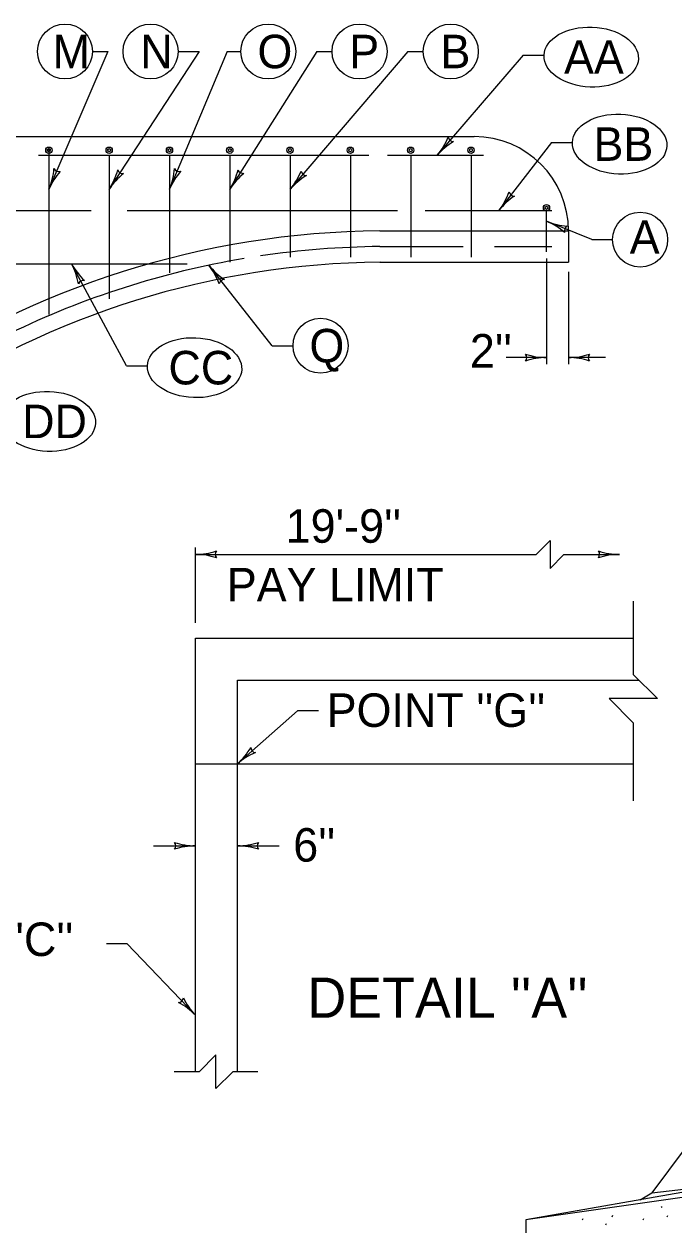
# Model space of a CAD drawing. Extents: x 999.2 to 1036.7, y 999.6 to 1022.6.
# Drawn here: x 1018.38 to 1022.25, y 1003.7 to 1010.86 of the extents above; entities that cross this region are included whole.
import ezdxf

# ---------------------------------------------------------------- set-up
doc = ezdxf.new("R2010")
doc.units = 0
doc.layers.add('Level 1', color=7, linetype='Continuous')

msp = doc.modelspace()

# ---------------------------------------------------------------- linework, layer by layer
at = {"layer": 'Level 1'}
for p, q in [((1018.8761, 1010.6993), (1018.525, 1009.8773)), ((1018.7849, 1010.6993), (1018.8761, 1010.6993)), ((1019.4203, 1010.6993), (1018.8847, 1009.8773)), ((1019.5884, 1010.6993), (1019.2443, 1009.8773)), ((1019.2953, 1010.6993), (1019.4203, 1010.6993)), ((1019.5884, 1010.6993), (1019.6694, 1010.6993)), ((1020.1224, 1010.6993), (1019.604, 1009.8773)), ((1020.6666, 1010.6993), (1019.9637, 1009.8773)), ((1020.1224, 1010.6993), (1020.2136, 1010.6993)), ((1020.6666, 1010.6993), (1020.7577, 1010.6993)), ((1021.3531, 1010.6766), (1020.8412, 1010.0801)), ((1021.3531, 1010.6766), (1021.4781, 1010.6766)), ((1013.7432, 1010.1916), (1021.0617, 1010.1917)), ((1018.525, 1010.129), (1018.525, 1009.129)), ((1021.5226, 1010.1572), (1021.2092, 1009.7505)), ((1021.5226, 1010.1572), (1021.6476, 1010.1572)), ((1018.4628, 1010.0801), (1020.4334, 1010.0801)), ((1018.8847, 1010.0801), (1018.8847, 1009.2228)), ((1019.2443, 1010.0801), (1019.2443, 1009.379)), ((1019.604, 1010.0801), (1019.604, 1009.4415)), ((1019.9637, 1010.0801), (1019.9637, 1009.4728)), ((1020.3233, 1010.0801), (1020.3233, 1009.4728)), ((1020.5435, 1010.0801), (1021.1179, 1010.0801)), ((1020.683, 1010.0801), (1020.683, 1009.4728)), ((1021.0427, 1010.0801), (1021.0427, 1009.4728)), ((1017.5904, 1009.7505), (1018.7765, 1009.7505)), ((1018.9912, 1009.7505), (1020.604, 1009.7505)), ((1020.7692, 1009.7505), (1021.5238, 1009.7505)), ((1021.4928, 1009.5042), (1021.4928, 1009.7479)), ((1021.7622, 1009.5766), (1021.4928, 1009.6859)), ((1020.4992, 1009.6291), (1021.6242, 1009.6291)), ((1021.6242, 1009.6291), (1021.6242, 1009.4417)), ((1020.4992, 1009.5354), (1020.9948, 1009.5354)), ((1021.1819, 1009.5354), (1021.5238, 1009.5354)), ((1021.7622, 1009.5766), (1021.8872, 1009.5766)), ((1021.4928, 1009.4644), (1021.4928, 1008.8344)), ((1017.9123, 1009.4329), (1019.3493, 1009.4329)), ((1018.9875, 1008.823), (1018.6599, 1009.4329)), ((1019.8558, 1008.9438), (1019.479, 1009.424)), ((1020.4992, 1009.4417), (1021.6242, 1009.4417)), ((1021.6242, 1009.3849), (1021.6242, 1008.8344)), ((1019.8558, 1008.9438), (1019.9808, 1008.9438)), ((1021.4928, 1008.8729), (1021.2518, 1008.8729)), ((1021.8451, 1008.8729), (1021.6242, 1008.8729)), ((1018.9875, 1008.823), (1019.1125, 1008.823)), ((1019.399, 1007.2897), (1019.399, 1007.7398)), ((1019.399, 1007.6981), (1021.3053, 1007.6981)), ((1021.7219, 1007.6981), (1021.9271, 1007.6981)), ((1019.399, 1004.6111), (1019.399, 1007.1981)), ((1019.399, 1007.1981), (1022.0098, 1007.1981)), ((1019.649, 1006.9481), (1022.0438, 1006.9481)), ((1019.649, 1006.4481), (1019.649, 1006.9481)), ((1020.0075, 1006.7648), (1019.649, 1006.4481)), ((1020.1325, 1006.7648), (1020.0075, 1006.7648)), ((1019.399, 1006.4481), (1022.0098, 1006.4481)), ((1019.649, 1004.6111), (1019.649, 1006.4481)), ((1019.149, 1005.9589), (1019.399, 1005.9589)), ((1019.649, 1005.9589), (1019.899, 1005.9589)), ((1018.9926, 1005.3743), (1018.8676, 1005.3743)), ((1019.399, 1004.9481), (1018.9926, 1005.3743)), ((1022.4751, 1004.3662), (1022.1215, 1003.8882)), ((1022.1215, 1003.8882), (1023.1085, 1004.0016)), ((1022.5044, 1003.9268), (1021.3702, 1003.7282)), ((1022.4204, 1003.8783), (1021.3702, 1003.7282)), ((1022.0509, 1003.8474), (1022.1215, 1003.8882)), ((1022.1759, 1003.8076), (1022.1797, 1003.8018)), ((1021.3702, 1003.7282), (1021.3702, 1003.3173)), ((1021.7066, 1003.7263), (1021.7104, 1003.735)), ((1021.8848, 1003.7458), (1021.8887, 1003.7545)), ((1022.0692, 1003.7263), (1022.073, 1003.735)), ((1022.2128, 1003.7442), (1022.2167, 1003.7529)), ((1021.8466, 1003.6976), (1021.8504, 1003.7062))]:
    msp.add_line(p, q, dxfattribs=at)
for points in [[(1021.3053, 1007.6981), (1021.4303, 1007.6981), (1021.5136, 1007.7814), (1021.5136, 1007.6147), (1021.5969, 1007.6981), (1021.7219, 1007.6981)], [(1022.0098, 1007.4192), (1022.0098, 1006.9821), (1022.1538, 1006.8381), (1021.8658, 1006.8381), (1022.0098, 1006.6941), (1022.0098, 1006.2286)], [(1019.7714, 1004.6111), (1019.6214, 1004.6111), (1019.5214, 1004.5111), (1019.5214, 1004.7111), (1019.4214, 1004.6111), (1019.2714, 1004.6111)]]:
    msp.add_lwpolyline(points, dxfattribs=at)
for centre, radius in [((1018.6209, 1010.6993), 0.164), ((1019.1313, 1010.6993), 0.164), ((1019.8334, 1010.6993), 0.164), ((1020.3776, 1010.6993), 0.164), ((1020.9217, 1010.6993), 0.164), ((1018.5247, 1010.1103), 0.0187), ((1018.5247, 1010.1103), 0.00937), ((1018.8843, 1010.1103), 0.0187), ((1018.8843, 1010.1103), 0.00937), ((1019.244, 1010.1103), 0.0187), ((1019.244, 1010.1103), 0.00937), ((1019.6037, 1010.1103), 0.0187), ((1019.6037, 1010.1103), 0.00937), ((1019.9633, 1010.1103), 0.0187), ((1019.9633, 1010.1103), 0.00937), ((1020.323, 1010.1103), 0.0187), ((1020.323, 1010.1103), 0.00937), ((1020.6827, 1010.1103), 0.0187), ((1020.6827, 1010.1103), 0.00937), ((1021.0425, 1010.1103), 0.0187), ((1021.0425, 1010.1103), 0.00937), ((1021.4925, 1009.7667), 0.0187), ((1021.4925, 1009.7667), 0.00937), ((1022.0512, 1009.5766), 0.164), ((1020.1448, 1008.9438), 0.164)]:
    msp.add_circle(centre, radius, dxfattribs=at)
for centre, radius, start, end in [((1020.5445, 1010.3347), 0.3909, 319.36379, 338.03257), ((1021.1378, 1009.8255), 0.3909, 120.71094, 139.35768), ((1020.938, 1010.1929), 0.0313, 188.13838, 270.25508), ((1021.0617, 1009.6291), 0.5625, 0, 90), ((1020.5445, 1010.3347), 0.3909, 319.35156, 319.36379), ((1018.1655, 1010.0308), 0.3909, 336.87435, 355.54313), ((1018.8845, 1009.7237), 0.3909, 138.22151, 156.86824), ((1018.5834, 1010.0139), 0.0313, 205.64895, 287.76564), ((1018.5571, 1010.0907), 0.3909, 326.91595, 345.58473), ((1019.2122, 1009.6638), 0.3909, 128.26311, 146.90984), ((1018.9659, 1010.0018), 0.0313, 195.69055, 277.80724), ((1018.8837, 1010.0282), 0.3909, 337.28823, 355.95701), ((1019.605, 1009.7263), 0.3909, 138.63539, 157.28212), ((1019.3018, 1010.0144), 0.0313, 206.06283, 288.17952), ((1019.2733, 1010.0858), 0.3909, 327.76393, 346.43271), ((1019.9347, 1009.6687), 0.3909, 129.11108, 147.75781), ((1019.6833, 1010.003), 0.0313, 196.53852, 278.65522), ((1019.6665, 1010.1313), 0.3909, 319.46813, 338.13691), ((1020.2608, 1009.6232), 0.3909, 120.81529, 139.46202), ((1020.0603, 1009.9902), 0.0313, 188.24273, 270.35942), ((1018.1655, 1010.0308), 0.3909, 336.86213, 336.87435), ((1018.5571, 1010.0907), 0.3909, 326.90373, 326.91595), ((1018.8837, 1010.0282), 0.3909, 337.27601, 337.28823), ((1019.2733, 1010.0858), 0.3909, 327.7517, 327.76393), ((1019.6665, 1010.1313), 0.3909, 319.45591, 319.46813), ((1020.8996, 1009.9891), 0.3909, 322.38604, 341.05483), ((1021.5189, 1009.5119), 0.3909, 123.7332, 142.37993), ((1021.3, 1009.8682), 0.0313, 191.16064, 273.27734), ((1020.8996, 1009.9891), 0.3909, 322.37382, 322.38604), ((1021.6398, 1010.0482), 0.3909, 247.91195, 266.58073), ((1021.6398, 1010.0482), 0.3909, 247.89972, 247.91195), ((1021.3458, 1009.3237), 0.3909, 49.25911, 67.90584), ((1020.5477, 1004.3791), 5.25, 90.52999, 157.80818), ((1021.6306, 1009.63), 0.0313, 116.68654, 198.80324), ((1020.546, 1004.3794), 5.1562, 90.52999, 98.47172), ((1020.546, 1004.3794), 5.1562, 99.56125, 115.9542), ((1020.5477, 1004.3791), 5.0628, 90.52999, 156.97033), ((1019.0043, 1009.6179), 0.3909, 208.22781, 208.24003), ((1019.0043, 1009.6179), 0.3909, 208.24003, 226.90882), ((1018.3155, 1009.2479), 0.3909, 9.58719, 28.23392), ((1019.7866, 1009.6653), 0.3909, 218.10766, 218.11989), ((1019.7866, 1009.6653), 0.3909, 218.11989, 236.78867), ((1019.1714, 1009.1827), 0.3909, 19.46704, 38.11378), ((1018.7302, 1009.3019), 0.0313, 77.01463, 159.13133), ((1019.5707, 1009.307), 0.0313, 86.89448, 169.01118), ((1021.3442, 1008.873), 0.0313, 318.7746, 40.89129), ((1021.4928, 1008.482), 0.3909, 90, 108.66878), ((1021.4928, 1009.2639), 0.3909, 251.34716, 269.99389), ((1021.4928, 1008.482), 0.3909, 89.98778, 90), ((1021.6242, 1009.2639), 0.3909, 269.98778, 270), ((1021.6242, 1009.2639), 0.3909, 270, 288.66878), ((1021.6242, 1008.482), 0.3909, 71.34716, 89.99389), ((1021.7728, 1008.8729), 0.0313, 138.7746, 220.89129), ((1019.399, 1008.089), 0.3909, 269.98778, 270), ((1019.399, 1008.089), 0.3909, 270, 288.66878), ((1019.399, 1007.3071), 0.3909, 71.34716, 89.99389), ((1019.5477, 1007.698), 0.0313, 138.7746, 220.89129), ((1021.7784, 1007.6981), 0.0313, 318.7746, 40.89129), ((1021.9271, 1007.3071), 0.3909, 90, 108.66878), ((1021.9271, 1008.089), 0.3909, 251.34716, 269.99389), ((1021.9271, 1007.3071), 0.3909, 89.98778, 90), ((1019.3902, 1006.7411), 0.3909, 311.46197, 330.13075), ((1019.9078, 1006.1551), 0.3909, 112.80913, 131.45586), ((1019.7604, 1006.5465), 0.0313, 180.23656, 262.35326), ((1019.3902, 1006.7411), 0.3909, 311.44974, 311.46197), ((1019.2503, 1005.959), 0.0313, 318.7746, 40.89129), ((1019.399, 1005.568), 0.3909, 90, 108.66878), ((1019.399, 1006.3499), 0.3909, 251.34716, 269.99389), ((1019.399, 1005.568), 0.3909, 89.98778, 90), ((1019.649, 1006.3499), 0.3909, 269.98778, 270), ((1019.649, 1006.3499), 0.3909, 270, 288.66878), ((1019.649, 1005.568), 0.3909, 71.34716, 89.99389), ((1019.7977, 1005.9589), 0.0313, 138.7746, 220.89129), ((1019.2964, 1005.0557), 0.0313, 272.40782, 354.52451), ((1019.1161, 1004.6783), 0.3909, 43.63322, 62.302), ((1019.6819, 1005.2178), 0.3909, 204.98038, 223.62711), ((1019.1161, 1004.6783), 0.3909, 43.621, 43.63322)]:
    msp.add_arc(centre, radius, start, end, dxfattribs=at)
for centre in [(1021.7594, 1010.6661), (1021.9289, 1010.1467), (1019.3938, 1008.8126), (1018.5214, 1008.4919)]:
    msp.add_ellipse(centre, major_axis=(0.2814, -0.0104), ratio=0.63503, dxfattribs=at)

# ---------------------------------------------------------------- texts
for s, height, p in [('M', 0.2, (1018.5469, 1010.5993)), ('N', 0.2, (1019.0698, 1010.5993)), ('O', 0.2, (1019.7688, 1010.5993)), ('P', 0.2, (1020.3162, 1010.5993)), ('B', 0.2, (1020.8603, 1010.5993)), ('AA', 0.2, (1021.5972, 1010.5662)), ('BB', 0.2, (1021.773, 1010.0467)), ('A', 0.2, (1021.9889, 1009.4928)), ('Q', 0.2, (1020.0787, 1008.8438)), ("2''", 0.2, (1021.0357, 1008.8132)), ('CC', 0.2, (1019.2379, 1008.7126)), ('DD', 0.2, (1018.3655, 1008.3919)), ("19'-9''", 0.2, (1019.9372, 1007.7678)), ('PAY LIMIT', 0.2, (1019.5859, 1007.4178)), ("POINT ''G''", 0.2, (1020.1817, 1006.6688)), ("6''", 0.2, (1019.9822, 1005.8649)), ("POINT ''C''", 0.2, (1017.3824, 1005.3015)), ("DETAIL ''A''", 0.24, (1020.0664, 1004.9329))]:
    msp.add_text(s, height=height, dxfattribs=at).set_placement(p)

doc.saveas('drawing.dxf')
